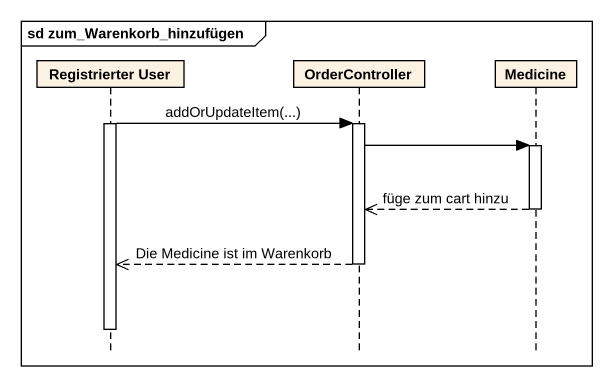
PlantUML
@startuml
mainframe sd zum_Warenkorb_hinzufügen
hide footbox
participant "Registrierter User" as Registrierter_User
participant OrderController
participant Medicine

activate Registrierter_User
Registrierter_User -> OrderController : addOrUpdateItem(...)
activate OrderController
OrderController -> Medicine
activate Medicine
Medicine -->> OrderController : füge zum cart hinzu
deactivate Medicine
OrderController -->> Registrierter_User : Die Medicine ist im Warenkorb
deactivate OrderController
deactivate Registrierter_User
@enduml
